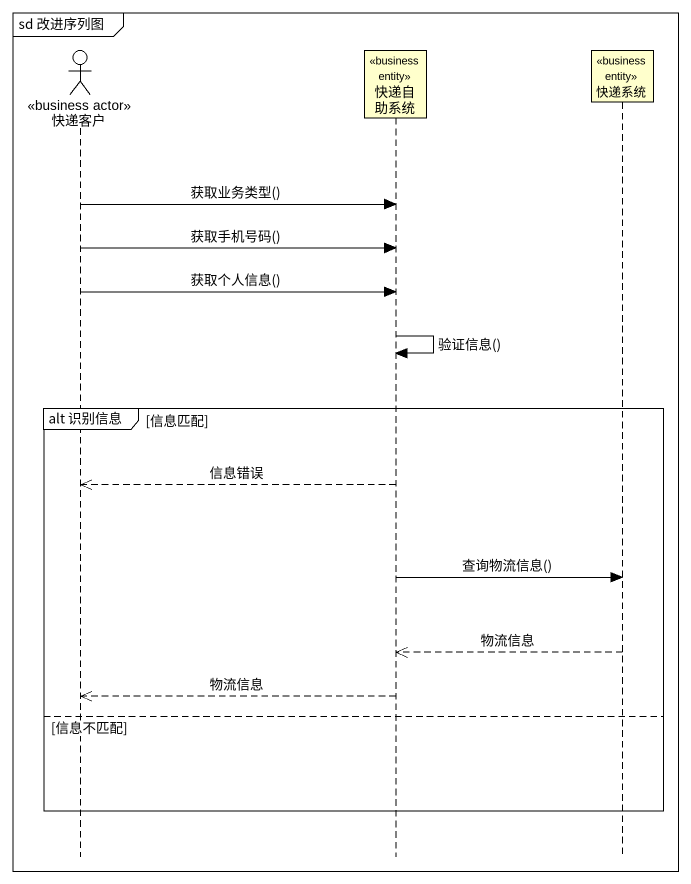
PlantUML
@startuml
mainframe sd 改进序列图
hide footbox
actor 快递客户 <<business actor>>
participant 快递自助系统 <<business entity>>
participant 快递系统 <<business entity>>

快递客户 -> 快递自助系统 : 获取业务类型()
快递客户 -> 快递自助系统 : 获取手机号码()
快递客户 -> 快递自助系统 : 获取个人信息()
快递自助系统 -> 快递自助系统 : 验证信息()
group alt 识别信息 [信息匹配]
  快递自助系统 -->> 快递客户 : 信息错误
  快递自助系统 -> 快递系统 : 查询物流信息()
  快递系统 -->> 快递自助系统 : 物流信息
  快递自助系统 -->> 快递客户 : 物流信息
else 信息不匹配
end
@enduml
